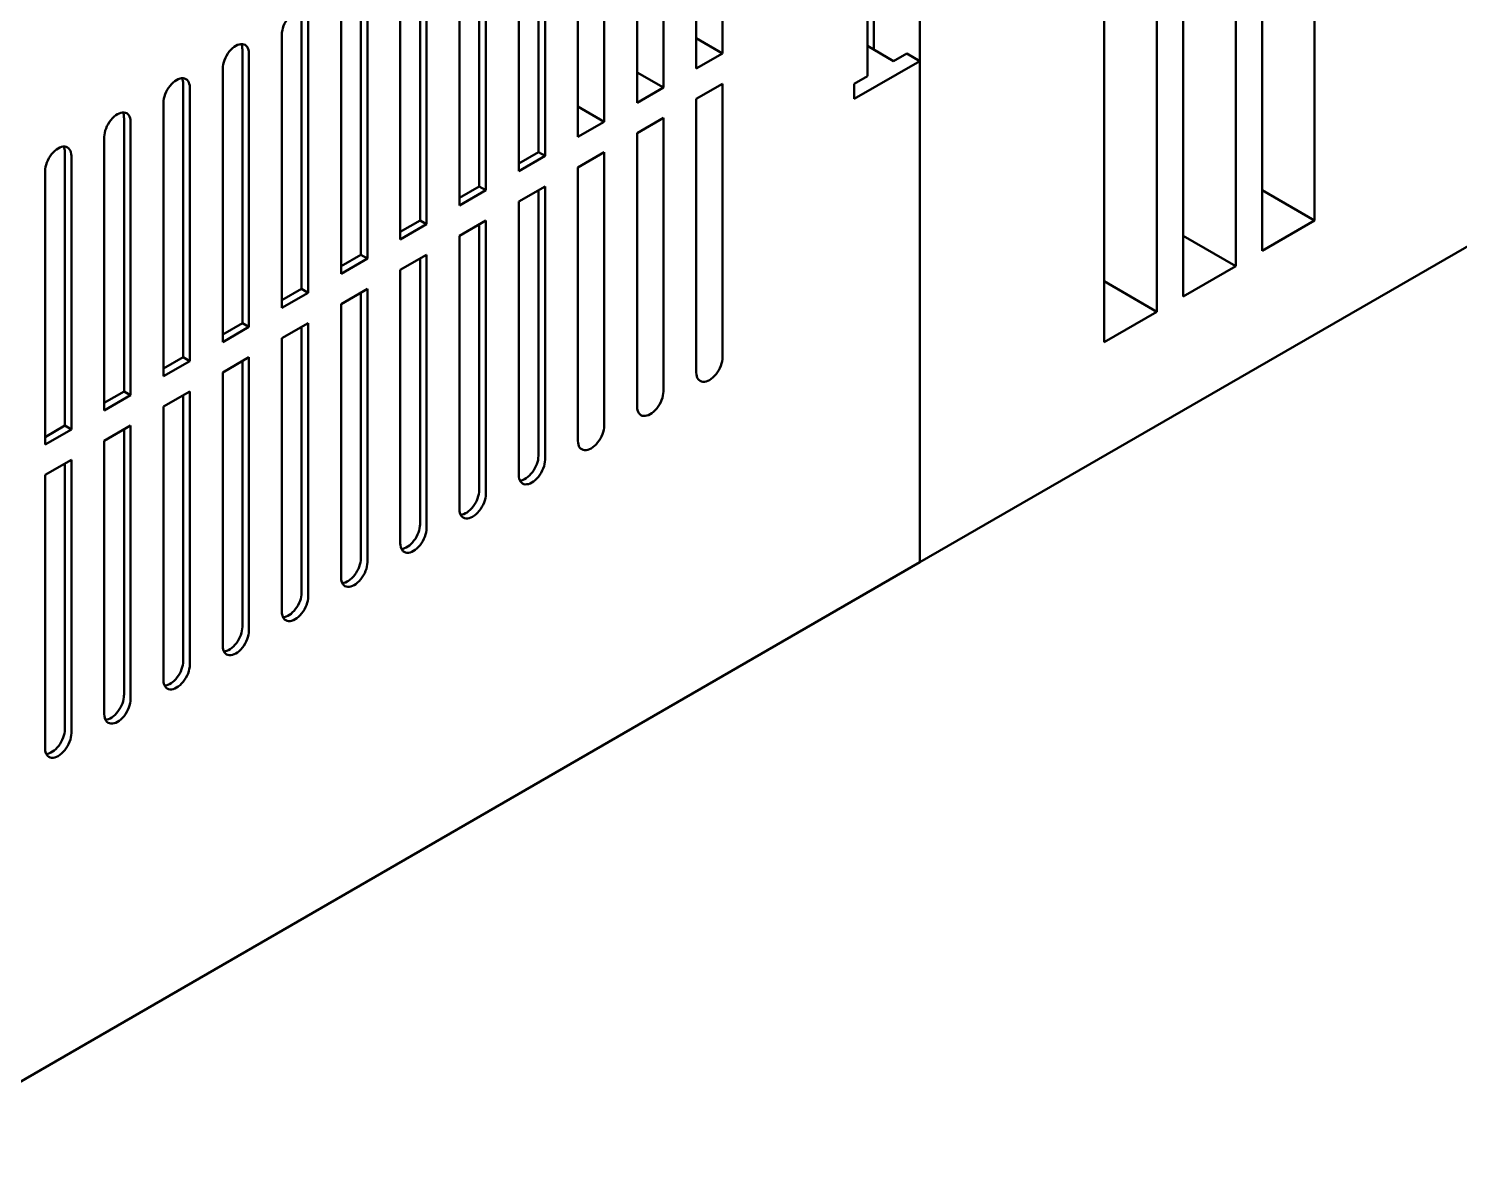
# Model space of a CAD drawing. Header units: millimetres. Extents: x 2121 to 4904, y 892 to 1933.
# Drawn here: x 3105.8 to 3215.6, y 1499.3 to 1586.4 of the extents above; entities that cross this region are included whole.
import ezdxf

# ---------------------------------------------------------------- set-up
doc = ezdxf.new("R2010")
doc.units = ezdxf.units.MM
doc.header["$LTSCALE"] = 1.8
doc.layers.add('외형선(ISO)', color=7, linetype='Continuous', lineweight=50)

msp = doc.modelspace()

# ---------------------------------------------------------------- linework, layer by layer
at = {"layer": '외형선(ISO)'}
for p, q in [((3204.508, 1571.656), (3204.508, 1767.032)), ((3200.467, 1764.699), (3200.467, 1569.323)), ((3198.447, 1568.156), (3198.447, 1763.532)), ((3194.406, 1761.2), (3194.406, 1565.824)), ((3192.386, 1564.657), (3192.386, 1760.033)), ((3188.345, 1757.7), (3188.345, 1562.324)), ((3174.203, 1545.411), (3174.203, 1749.535)), ((3159.051, 1605.482), (3159.051, 1584.486)), ((3157.031, 1583.32), (3157.031, 1604.316)), ((3154.505, 1602.858), (3154.505, 1581.862)), ((3152.485, 1580.696), (3152.485, 1601.691)), ((3149.959, 1600.233), (3149.959, 1579.238)), ((3147.939, 1578.071), (3147.939, 1599.067)), ((3144.909, 1597.9), (3144.909, 1576.905)), ((3145.414, 1597.609), (3145.414, 1576.613)), ((3143.394, 1575.447), (3143.394, 1596.442)), ((3140.363, 1595.276), (3140.363, 1574.28)), ((3170.668, 1595.859), (3170.668, 1584.778)), ((3140.868, 1594.984), (3140.868, 1573.989)), ((3170.163, 1582.737), (3170.163, 1594.401)), ((3138.848, 1572.822), (3138.848, 1593.818)), ((3135.817, 1592.651), (3135.817, 1571.656)), ((3136.322, 1592.36), (3136.322, 1571.364)), ((3134.302, 1570.198), (3134.302, 1591.193)), ((3131.272, 1590.027), (3131.272, 1569.031)), ((3131.777, 1589.735), (3131.777, 1568.74)), ((3129.756, 1567.573), (3129.756, 1588.569)), ((3249.965, 1589.152), (3174.203, 1545.411)), ((3126.726, 1587.402), (3126.726, 1566.407)), ((3127.231, 1587.111), (3127.231, 1566.115)), ((3125.211, 1564.949), (3125.211, 1585.944)), ((3157.031, 1585.653), (3159.051, 1584.486)), ((3122.18, 1584.778), (3122.18, 1563.782)), ((3122.685, 1584.486), (3122.685, 1563.491)), ((3159.051, 1584.486), (3157.031, 1583.32)), ((3170.163, 1585.07), (3172.183, 1583.903)), ((3172.183, 1583.903), (3173.193, 1584.486)), ((3173.193, 1584.486), (3174.203, 1583.903)), ((3120.665, 1562.324), (3120.665, 1583.32)), ((3152.485, 1583.028), (3154.505, 1581.862)), ((3174.203, 1583.903), (3169.152, 1580.987)), ((3174.203, 1583.903), (3174.203, 1545.411)), ((3117.635, 1582.154), (3117.635, 1561.158)), ((3157.031, 1580.987), (3159.051, 1582.154)), ((3159.051, 1582.154), (3159.051, 1561.158)), ((3169.152, 1582.154), (3170.163, 1582.737)), ((3169.152, 1580.987), (3169.152, 1582.154)), ((3118.14, 1581.862), (3118.14, 1560.866)), ((3154.505, 1581.862), (3152.485, 1580.696)), ((3157.031, 1559.992), (3157.031, 1580.987)), ((3116.119, 1559.7), (3116.119, 1580.696)), ((3147.939, 1580.404), (3149.959, 1579.238)), ((3113.089, 1579.529), (3113.089, 1558.533)), ((3113.594, 1579.238), (3113.594, 1558.242)), ((3149.959, 1579.238), (3147.939, 1578.071)), ((3152.485, 1578.363), (3154.505, 1579.529)), ((3154.505, 1579.529), (3154.505, 1558.533)), ((3111.574, 1557.075), (3111.574, 1578.071)), ((3152.485, 1557.367), (3152.485, 1578.363)), ((3108.543, 1576.905), (3108.543, 1555.909)), ((3109.048, 1576.613), (3109.048, 1555.617)), ((3143.394, 1576.03), (3144.909, 1576.905)), ((3145.414, 1576.613), (3143.394, 1575.447)), ((3144.909, 1576.905), (3145.414, 1576.613)), ((3147.939, 1575.738), (3149.959, 1576.905)), ((3149.959, 1576.905), (3149.959, 1555.909)), ((3107.028, 1554.451), (3107.028, 1575.447)), ((3147.939, 1554.743), (3147.939, 1575.738)), ((3138.848, 1573.405), (3140.363, 1574.28)), ((3140.363, 1574.28), (3140.868, 1573.989)), ((3143.394, 1573.114), (3145.414, 1574.28)), ((3145.414, 1574.28), (3145.414, 1553.285)), ((3140.868, 1573.989), (3138.848, 1572.822)), ((3143.394, 1552.118), (3143.394, 1573.114)), ((3144.909, 1573.989), (3144.909, 1553.576)), ((3200.467, 1573.989), (3204.508, 1571.656)), ((3134.302, 1570.781), (3135.817, 1571.656)), ((3136.322, 1571.364), (3134.302, 1570.198)), ((3135.817, 1571.656), (3136.322, 1571.364)), ((3138.848, 1570.489), (3140.868, 1571.656)), ((3140.363, 1571.364), (3140.363, 1550.952)), ((3140.868, 1571.656), (3140.868, 1550.66)), ((3200.467, 1569.323), (3204.508, 1571.656)), ((3138.848, 1549.494), (3138.848, 1570.489)), ((3194.406, 1570.489), (3198.447, 1568.156)), ((3129.756, 1568.156), (3131.272, 1569.031)), ((3131.777, 1568.74), (3129.756, 1567.573)), ((3131.272, 1569.031), (3131.777, 1568.74)), ((3134.302, 1567.865), (3136.322, 1569.031)), ((3135.817, 1568.74), (3135.817, 1548.327)), ((3136.322, 1569.031), (3136.322, 1548.036)), ((3134.302, 1546.869), (3134.302, 1567.865)), ((3194.406, 1565.824), (3198.447, 1568.156)), ((3188.345, 1566.99), (3192.386, 1564.657)), ((3125.211, 1565.532), (3126.726, 1566.407)), ((3127.231, 1566.115), (3125.211, 1564.949)), ((3126.726, 1566.407), (3127.231, 1566.115)), ((3129.756, 1565.24), (3131.777, 1566.407)), ((3131.272, 1566.115), (3131.272, 1545.703)), ((3131.777, 1566.407), (3131.777, 1545.411)), ((3129.756, 1544.245), (3129.756, 1565.24)), ((3188.345, 1562.324), (3192.386, 1564.657)), ((3120.665, 1562.908), (3122.18, 1563.782)), ((3122.685, 1563.491), (3120.665, 1562.324)), ((3122.18, 1563.782), (3122.685, 1563.491)), ((3125.211, 1562.616), (3127.231, 1563.782)), ((3126.726, 1563.491), (3126.726, 1543.078)), ((3127.231, 1563.782), (3127.231, 1542.787)), ((3125.211, 1541.62), (3125.211, 1562.616)), ((3116.119, 1560.283), (3117.635, 1561.158)), ((3117.635, 1561.158), (3118.14, 1560.866)), ((3120.665, 1559.992), (3122.685, 1561.158)), ((3122.685, 1561.158), (3122.685, 1540.162)), ((3118.14, 1560.866), (3116.119, 1559.7)), ((3120.665, 1538.996), (3120.665, 1559.992)), ((3122.18, 1560.866), (3122.18, 1540.454)), ((3111.574, 1557.659), (3113.089, 1558.533)), ((3113.594, 1558.242), (3111.574, 1557.075)), ((3113.089, 1558.533), (3113.594, 1558.242)), ((3116.119, 1557.367), (3118.14, 1558.533)), ((3117.635, 1558.242), (3117.635, 1537.829)), ((3118.14, 1558.533), (3118.14, 1537.538)), ((3116.119, 1536.371), (3116.119, 1557.367)), ((3107.028, 1555.034), (3108.543, 1555.909)), ((3109.048, 1555.617), (3107.028, 1554.451)), ((3108.543, 1555.909), (3109.048, 1555.617)), ((3111.574, 1554.743), (3113.594, 1555.909)), ((3113.089, 1555.617), (3113.089, 1535.205)), ((3113.594, 1555.909), (3113.594, 1534.913)), ((3111.574, 1533.747), (3111.574, 1554.743)), ((3107.028, 1552.118), (3109.048, 1553.285)), ((3108.543, 1552.993), (3108.543, 1532.581)), ((3109.048, 1553.285), (3109.048, 1532.289)), ((3107.028, 1531.123), (3107.028, 1552.118)), ((3174.203, 1545.411), (3094.401, 1499.337))]:
    msp.add_line(p, q, dxfattribs=at)
for centre, major_axis, start_param, end_param in [((3126.221, 1586.528), (0.714, 1.237), 5.4977871, 8.6393798), ((3121.675, 1583.903), (0.714, 1.237), 5.4977871, 8.6393798), ((3121.17, 1584.195), (0.714, 1.237), 5.4977871, 5.9218182), ((3117.13, 1581.279), (0.714, 1.237), 5.4977871, 8.6393798), ((3116.624, 1581.57), (0.714, 1.237), 5.4977871, 5.9218182), ((3112.584, 1578.654), (0.714, 1.237), 5.4977871, 8.6393798), ((3112.079, 1578.946), (0.714, 1.237), 5.4977871, 5.9218182), ((3108.038, 1576.03), (0.714, 1.237), 5.4977871, 8.6393798), ((3107.533, 1576.321), (0.714, 1.237), 5.4977871, 5.9218182), ((3158.041, 1560.575), (-0.714, -1.237), 5.4977871, 8.6393798), ((3153.495, 1557.95), (-0.714, -1.237), 5.4977871, 8.6393798), ((3148.949, 1555.326), (-0.714, -1.237), 5.4977871, 8.6393798), ((3143.899, 1552.993), (-0.714, -1.237), 0.3613671, 2.3561945), ((3144.404, 1552.701), (-0.714, -1.237), 5.4977871, 8.6393798), ((3139.858, 1550.077), (-0.714, -1.237), 5.4977871, 8.6393798), ((3139.353, 1550.369), (-0.714, -1.237), 0.3613671, 2.3561945), ((3135.312, 1547.452), (-0.714, -1.237), 5.4977871, 8.6393798), ((3134.807, 1547.744), (-0.714, -1.237), 0.3613671, 2.3561945), ((3130.262, 1545.12), (-0.714, -1.237), 0.3613671, 2.3561945), ((3130.767, 1544.828), (-0.714, -1.237), 5.4977871, 8.6393798), ((3126.221, 1542.204), (-0.714, -1.237), 5.4977871, 8.6393798), ((3125.716, 1542.495), (-0.714, -1.237), 0.3613671, 2.3561945), ((3121.675, 1539.579), (-0.714, -1.237), 5.4977871, 8.6393798), ((3121.17, 1539.871), (-0.714, -1.237), 0.3613671, 2.3561945), ((3117.13, 1536.955), (-0.714, -1.237), 5.4977871, 8.6393798), ((3116.624, 1537.246), (-0.714, -1.237), 0.3613671, 2.3561945), ((3112.584, 1534.33), (-0.714, -1.237), 5.4977871, 8.6393798), ((3112.079, 1534.622), (-0.714, -1.237), 0.3613671, 2.3561945), ((3107.533, 1531.997), (-0.714, -1.237), 0.3613671, 2.3561945), ((3108.038, 1531.706), (-0.714, -1.237), 5.4977871, 8.6393798)]:
    msp.add_ellipse(centre, major_axis=major_axis, ratio=0.5773503, start_param=start_param, end_param=end_param, dxfattribs=at)

doc.saveas('drawing.dxf')
